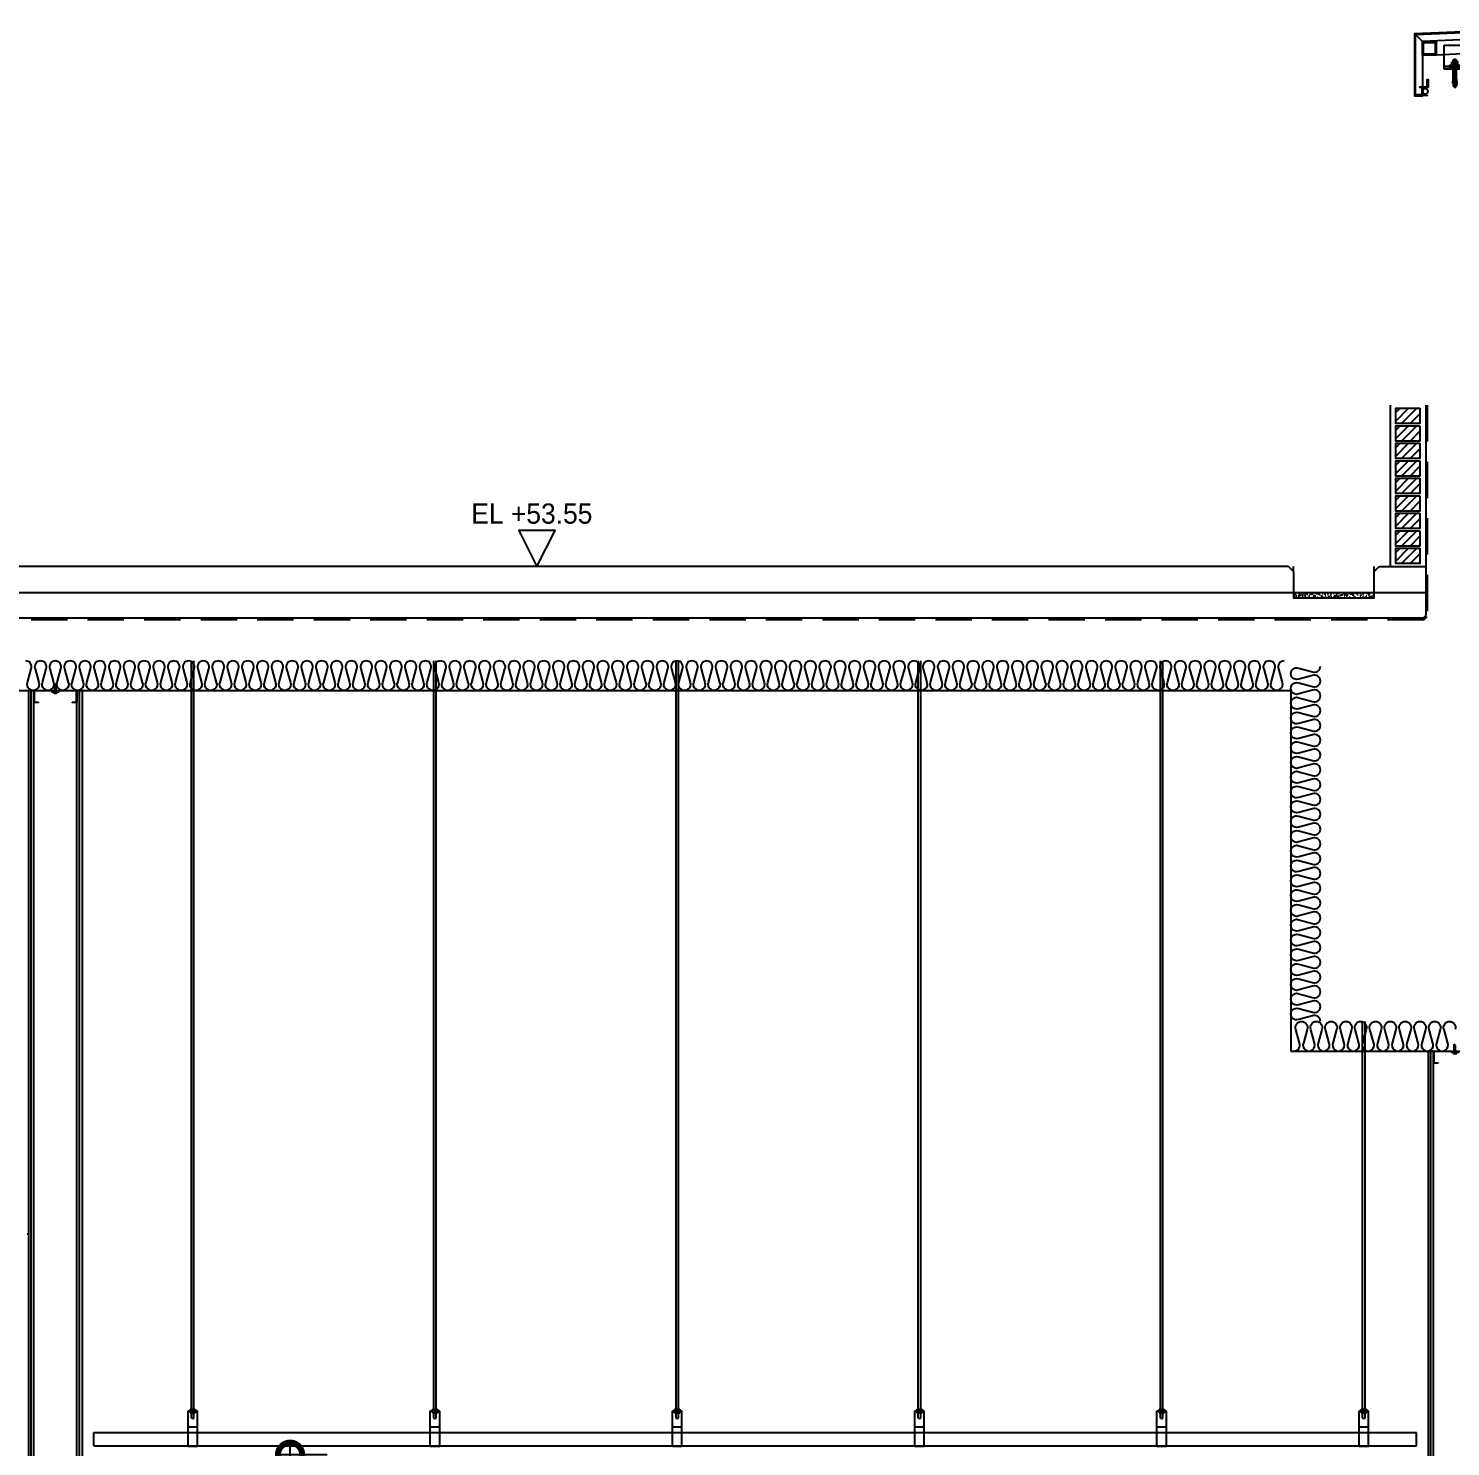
# Model space of a CAD drawing. Header units: millimetres. Extents: x 19868 to 801382, y -4805 to 85279.
# Drawn here: x 319588 to 324872, y 45109 to 50379 of the extents above; entities that cross this region are included whole.
import ezdxf

# ---------------------------------------------------------------- set-up
doc = ezdxf.new("R2010")
doc.units = ezdxf.units.MM
doc.header["$LTSCALE"] = 250
doc.linetypes.add('HID', pattern=[2.8, 1.8, -1])
doc.layers.get('Defpoints').update_dxf_attribs({"color": 151})
for name, color, linetype in [('8입면선', 8, 'Continuous'), ('A-CEIL_EL', 8, 'Continuous'), ('A-ETC-8', 8, 'Continuous'), ('A-FIN', 6, 'Continuous'), ('A-FIN-8', 8, 'Continuous'), ('A-FIN-9', 7, 'Continuous'), ('A-HAT', 252, 'Continuous'), ('A-HAT-9', 9, 'Continuous'), ('A-HAT-WIREMESH', 9, 'g_mesh'), ('A-WALL', 3, 'Continuous'), ('A-WALL-D', 7, 'Continuous'), ('A-WP', 1, 'HID'), ('GAGAM-DT', 7, 'Continuous'), ('ISL', 251, 'Continuous'), ('MO-S', 3, 'Continuous'), ('입면', 7, 'Continuous')]:
    doc.layers.add(name, color=color, linetype=linetype)
doc.layers.add('CK', color=221, linetype='Continuous', plot=False)
doc.layers.add('NOPLOT', color=191, linetype='Continuous', plot=False)
doc.styles.add('Gdim', font='')
doc.styles.get('Gdim').set_extended_font_data('Dotum')
doc.linetypes.add('g_mesh', pattern='A,10,-0.8,["X",Gdim,S=0.6,R=0,X=-0.15,Y=-0.3],-0.8', length=11.6)
doc.dimstyles.new('Gdim50', dxfattribs={"dimscale": 30, "dimtxt": 3, "dimasz": 6, "dimexe": 1.5, "dimexo": 2, "dimgap": 1, "dimtad": 1, "dimdec": 0, "dimzin": 0, "dimdsep": 46, "dimlunit": 6, "dimtxsty": 'Gdim', "dimblk": 'DOTSMALL', "dimcen": 1.5, "dimdle": 1.5, "dimclrd": 256, "dimclre": 256, "dimclrt": 256, "dimazin": 0, "dimtfac": 1, "dimtdec": 0, "dimtix": 1, "dimtmove": 2, "dimatfit": 3, "dimldrblk": 'DOTSMALL', "dimfxl": 1.5, "dimtolj": 1, "dimtzin": 0, "dimlwd": -1, "dimlwe": -1, "dimarcsym": 1})

# ---------------------------------------------------------------- blocks, each defined once
blk = doc.blocks.new('A$C17189e19')
at = {"layer": 'A-HAT-9'}
h = blk.add_hatch(dxfattribs=at)
h.set_pattern_fill('AR-SAND', color=256, scale=0.3)
h.set_pattern_definition([(37.5, (-113396.389, 321843.363), (-0.4800094, 14.6823971), [0, -11.5824, 0, -12.954, 0, -12.3825]), (7.5, (-113396.389, 321843.363), (13.4856985, 21.504753), [0, -6.2484, 0, -10.4394, 0, -4.0005]), (327.5, (-113405.761, 321843.363), (23.7297711, 0.04311554), [0, -3.81, 0, -13.716, 0, -17.907]), (317.5, (-113405.761, 321843.363), (22.9066936, 6.6878797), [0, -1.905, 0, -8.9916, 0, -10.287])])
h.paths.add_polyline_path([(0, -96), (300, -96), (300, -116), (0, -116)])
at = {"layer": 'A-FIN'}
for points in [[(-18, 0), (0, -18), (0, -116), (300, -116), (300, -18), (318, 0)], [(0, -96), (300, -96)]]:
    blk.add_lwpolyline(points, dxfattribs=at)
at = {"layer": 'NOPLOT'}
for p, q in [((0, -18), (0, 0)), ((300, -18), (300, 0))]:
    blk.add_line(p, q, dxfattribs=at)
blk = doc.blocks.new('_DotSmall')
at = {"color": 0, "linetype": 'ByBlock', "const_width": 0.5}
blk.add_lwpolyline([(-0.0625, 0, 1), (0.0625, 0, 1)], format="xyb", close=True, dxfattribs=at)
blk = doc.blocks.new('*D70')
at = {"layer": 'CK', "transparency": 16777216}
for p, q in [((320560.3, 42333.9), (320560.3, 45123.9)), ((320698.6, 45078.9), (320515.3, 45078.9)), ((320698.6, 42378.9), (320515.3, 42378.9))]:
    blk.add_line(p, q, dxfattribs=at)
at = {"layer": 'Defpoints', "color": 0, "transparency": 16777216}
for p in [(320560.3, 45078.9), (320758.6, 45078.9), (320758.6, 42378.9)]:
    blk.add_point(p, dxfattribs=at)
at = {"layer": 'CK', "transparency": 16777216, "xscale": 180, "yscale": 180, "zscale": 180}
for p, rotation in [((320560.3, 45078.9), 90), ((320560.3, 42378.9), 270)]:
    blk.add_blockref('_DotSmall', p, dxfattribs=dict(at, rotation=rotation))
at = {"layer": 'CK', "transparency": 16777216, "insert": (320476.6, 43728.9), "char_height": 90, "attachment_point": 5, "rotation": 90, "style": 'Gdim'}
blk.add_mtext('\\A1;2,700', dxfattribs=at)
blk = doc.blocks.new('*U120')
at = {"layer": '8입면선', "color": 8}
for p, q in [((3316397.6, 472011.4), (3316397.6, 477551.4)), ((3316577.6, 472011.4), (3316577.6, 477551.4))]:
    blk.add_line(p, q, dxfattribs=at)
at = {"layer": 'A-WALL-D'}
for p, q in [((3316387.6, 477551.4), (3316387.6, 472011.4)), ((3316407.6, 477551.4), (3316387.6, 477551.4)), ((3316407.6, 472021.4), (3316407.6, 477551.4)), ((3316567.6, 472021.4), (3316567.6, 477551.4)), ((3316587.6, 477551.4), (3316567.6, 477551.4)), ((3316587.6, 477551.4), (3316587.6, 472011.4)), ((3316407.6, 472011.4), (3316387.6, 472011.4)), ((3316587.6, 472011.4), (3316567.6, 472011.4))]:
    blk.add_line(p, q, dxfattribs=at)
at = {"layer": 'CK', "linetype": 'Continuous'}
blk.add_line((3316472.9, 472011.4), (3316502.3, 472011.4), dxfattribs=at)
at = {"layer": 'GAGAM-DT', "color": 8}
for p, q in [((3316492.7, 477545.6), (3316482.8, 477545.6)), ((3316482.8, 477545.6), (3316482.8, 477542.1)), ((3316485.3, 477545.6), (3316485.3, 477577)), ((3316490.3, 477571.5), (3316485.3, 477577)), ((3316485.3, 477545.6), (3316485.3, 477540.6)), ((3316490.3, 477545.6), (3316490.3, 477571.5)), ((3316490.3, 477545.6), (3316490.3, 477540.6)), ((3316492.7, 477545.6), (3316492.7, 477542.1)), ((3316491.2, 477540.6), (3316484.3, 477540.6)), ((3316482.8, 472017.2), (3316482.8, 472020.7)), ((3316492.7, 472017.2), (3316482.8, 472017.2)), ((3316491.2, 472022.2), (3316484.3, 472022.2)), ((3316485.3, 472017.2), (3316485.3, 472022.2)), ((3316485.3, 472017.2), (3316485.3, 471985.8)), ((3316490.3, 472017.2), (3316490.3, 472022.2)), ((3316490.3, 472017.2), (3316490.3, 471991.3)), ((3316492.7, 472017.2), (3316492.7, 472020.7)), ((3316490.3, 471991.3), (3316485.3, 471985.8))]:
    blk.add_line(p, q, dxfattribs=at)
for centre, start, end in [((3316484.3, 477542.1), 180, 270), ((3316491.2, 477542.1), 270, 0), ((3316484.3, 472020.7), 90, 180), ((3316491.2, 472020.7), 0, 90)]:
    blk.add_arc(centre, 1.51, start, end, dxfattribs=at)
at = {"layer": '입면', "color": 6}
for p, q in [((3316407.6, 477506.4), (3316407.6, 477551.4)), ((3316407.6, 477551.4), (3316472.9, 477551.4)), ((3316472.4, 477550.2), (3316408.8, 477550.2)), ((3316408.8, 477550.2), (3316408.8, 477507.6)), ((3316477.4, 477544.4), (3316472.4, 477550.2)), ((3316472.9, 477551.4), (3316477.9, 477545.6)), ((3316477.9, 477545.6), (3316497.3, 477545.6)), ((3316497.3, 477545.6), (3316502.3, 477551.4)), ((3316502.8, 477550.2), (3316497.8, 477544.4)), ((3316502.3, 477551.4), (3316567.6, 477551.4)), ((3316566.4, 477550.2), (3316502.8, 477550.2)), ((3316566.4, 477507.6), (3316566.4, 477550.2)), ((3316567.6, 477551.4), (3316567.6, 477506.4)), ((3316425.4, 477506.4), (3316407.6, 477506.4)), ((3316408.8, 477507.6), (3316425.4, 477507.6)), ((3316425.4, 477507.6), (3316425.4, 477506.4)), ((3316497.8, 477544.4), (3316477.4, 477544.4)), ((3316549.8, 477506.4), (3316549.8, 477507.6)), ((3316549.8, 477507.6), (3316566.4, 477507.6)), ((3316567.6, 477506.4), (3316549.8, 477506.4)), ((3316425.4, 472056.4), (3316407.6, 472056.4)), ((3316407.6, 472056.4), (3316407.6, 472011.4)), ((3316408.8, 472012.6), (3316408.8, 472055.2)), ((3316408.8, 472055.2), (3316425.4, 472055.2)), ((3316425.4, 472055.2), (3316425.4, 472056.4)), ((3316567.6, 472056.4), (3316549.8, 472056.4)), ((3316549.8, 472056.4), (3316549.8, 472055.2)), ((3316549.8, 472055.2), (3316566.4, 472055.2)), ((3316566.4, 472055.2), (3316566.4, 472012.6)), ((3316567.6, 472011.4), (3316567.6, 472056.4)), ((3316407.6, 472011.4), (3316472.9, 472011.4)), ((3316472.4, 472012.6), (3316408.8, 472012.6)), ((3316477.4, 472018.5), (3316472.4, 472012.6)), ((3316472.9, 472011.4), (3316477.9, 472017.3)), ((3316497.8, 472018.5), (3316477.4, 472018.5)), ((3316477.9, 472017.3), (3316497.3, 472017.3)), ((3316497.3, 472017.3), (3316502.3, 472011.4)), ((3316502.8, 472012.6), (3316497.8, 472018.5)), ((3316502.3, 472011.4), (3316567.6, 472011.4)), ((3316566.4, 472012.6), (3316502.8, 472012.6))]:
    blk.add_line(p, q, dxfattribs=at)
blk = doc.blocks.new('*U121')
at = {"layer": '8입면선', "color": 8}
for p, q in [((3316397.6, 472011.4), (3316397.6, 476211.4)), ((3316577.6, 472011.4), (3316577.6, 476211.4))]:
    blk.add_line(p, q, dxfattribs=at)
at = {"layer": 'A-WALL-D'}
for p, q in [((3316387.6, 476211.4), (3316387.6, 472011.4)), ((3316407.6, 476211.4), (3316387.6, 476211.4)), ((3316407.6, 472021.4), (3316407.6, 476211.4)), ((3316567.6, 472021.4), (3316567.6, 476211.4)), ((3316587.6, 476211.4), (3316567.6, 476211.4)), ((3316587.6, 476211.4), (3316587.6, 472011.4)), ((3316407.6, 472011.4), (3316387.6, 472011.4)), ((3316587.6, 472011.4), (3316567.6, 472011.4))]:
    blk.add_line(p, q, dxfattribs=at)
at = {"layer": 'CK', "linetype": 'Continuous'}
blk.add_line((3316472.9, 472011.4), (3316502.3, 472011.4), dxfattribs=at)
at = {"layer": 'GAGAM-DT', "color": 8}
for p, q in [((3316485.3, 476205.6), (3316485.3, 476237)), ((3316490.3, 476231.5), (3316485.3, 476237)), ((3316490.3, 476205.6), (3316490.3, 476231.5)), ((3316492.7, 476205.6), (3316482.8, 476205.6)), ((3316482.8, 476205.6), (3316482.8, 476202.1)), ((3316491.2, 476200.6), (3316484.3, 476200.6)), ((3316485.3, 476205.6), (3316485.3, 476200.6)), ((3316490.3, 476205.6), (3316490.3, 476200.6)), ((3316492.7, 476205.6), (3316492.7, 476202.1)), ((3316482.8, 472017.2), (3316482.8, 472020.7)), ((3316492.7, 472017.2), (3316482.8, 472017.2)), ((3316491.2, 472022.2), (3316484.3, 472022.2)), ((3316485.3, 472017.2), (3316485.3, 472022.2)), ((3316485.3, 472017.2), (3316485.3, 471985.8)), ((3316490.3, 472017.2), (3316490.3, 472022.2)), ((3316490.3, 472017.2), (3316490.3, 471991.3)), ((3316492.7, 472017.2), (3316492.7, 472020.7)), ((3316490.3, 471991.3), (3316485.3, 471985.8))]:
    blk.add_line(p, q, dxfattribs=at)
for centre, start, end in [((3316484.3, 476202.1), 180, 270), ((3316491.2, 476202.1), 270, 0), ((3316484.3, 472020.7), 90, 180), ((3316491.2, 472020.7), 0, 90)]:
    blk.add_arc(centre, 1.51, start, end, dxfattribs=at)
at = {"layer": '입면', "color": 6}
for p, q in [((3316407.6, 476166.4), (3316407.6, 476211.4)), ((3316407.6, 476211.4), (3316472.9, 476211.4)), ((3316472.4, 476210.2), (3316408.8, 476210.2)), ((3316408.8, 476210.2), (3316408.8, 476167.6)), ((3316477.4, 476204.4), (3316472.4, 476210.2)), ((3316472.9, 476211.4), (3316477.9, 476205.6)), ((3316497.8, 476204.4), (3316477.4, 476204.4)), ((3316477.9, 476205.6), (3316497.3, 476205.6)), ((3316497.3, 476205.6), (3316502.3, 476211.4)), ((3316502.8, 476210.2), (3316497.8, 476204.4)), ((3316502.3, 476211.4), (3316567.6, 476211.4)), ((3316566.4, 476210.2), (3316502.8, 476210.2)), ((3316566.4, 476167.6), (3316566.4, 476210.2)), ((3316567.6, 476211.4), (3316567.6, 476166.4)), ((3316425.4, 476166.4), (3316407.6, 476166.4)), ((3316408.8, 476167.6), (3316425.4, 476167.6)), ((3316425.4, 476167.6), (3316425.4, 476166.4)), ((3316549.8, 476166.4), (3316549.8, 476167.6)), ((3316549.8, 476167.6), (3316566.4, 476167.6)), ((3316567.6, 476166.4), (3316549.8, 476166.4)), ((3316425.4, 472056.4), (3316407.6, 472056.4)), ((3316407.6, 472056.4), (3316407.6, 472011.4)), ((3316408.8, 472012.6), (3316408.8, 472055.2)), ((3316408.8, 472055.2), (3316425.4, 472055.2)), ((3316425.4, 472055.2), (3316425.4, 472056.4)), ((3316567.6, 472056.4), (3316549.8, 472056.4)), ((3316549.8, 472056.4), (3316549.8, 472055.2)), ((3316549.8, 472055.2), (3316566.4, 472055.2)), ((3316566.4, 472055.2), (3316566.4, 472012.6)), ((3316567.6, 472011.4), (3316567.6, 472056.4)), ((3316407.6, 472011.4), (3316472.9, 472011.4)), ((3316472.4, 472012.6), (3316408.8, 472012.6)), ((3316477.4, 472018.5), (3316472.4, 472012.6)), ((3316472.9, 472011.4), (3316477.9, 472017.3)), ((3316497.8, 472018.5), (3316477.4, 472018.5)), ((3316477.9, 472017.3), (3316497.3, 472017.3)), ((3316497.3, 472017.3), (3316502.3, 472011.4)), ((3316502.8, 472012.6), (3316497.8, 472018.5)), ((3316502.3, 472011.4), (3316567.6, 472011.4)), ((3316566.4, 472012.6), (3316502.8, 472012.6))]:
    blk.add_line(p, q, dxfattribs=at)
blk = doc.blocks.new('A$Cae507117')
at = {"layer": 'A-ETC-8'}
for points in [[(-50, 0), (-50, -50), (0, -50), (0, 0)], [(-46.8, -3.2), (-46.8, -46.8), (-3.2, -46.8), (-3.2, -3.2)]]:
    blk.add_lwpolyline(points, close=True, dxfattribs=at)
blk = doc.blocks.new('A$C2b0fb790')
at = {"layer": 'A-ETC-8'}
for points in [[(-50, 0), (-50, -100), (0, -100), (0, 0)], [(-46.8, -3.2), (-46.8, -96.8), (-3.2, -96.8), (-3.2, -3.2)]]:
    blk.add_lwpolyline(points, close=True, dxfattribs=at)
blk = doc.blocks.new('M12-STUD ANCHOR')
at = {"layer": 'A-ETC-8'}
for p, q in [((28.7, 54.2), (28.7, -55.8)), ((17.8, 33.7), (17.8, 40.7)), ((28.2, 30.2), (18, 31.2)), ((18, 28.2), (18, 31.2)), ((18, 31.2), (29.2, 31.2)), ((28.2, 27.2), (18, 28.2)), ((28.7, 42.2), (19.2, 42.2)), ((28.7, 32.2), (19.2, 32.2)), ((22.7, 48), (23.9, 49.2)), ((34.7, 48), (22.7, 48)), ((22.7, -20.8), (22.7, 48)), ((23.3, 33.7), (23.3, 40.7)), ((33.5, 49.2), (23.9, 49.2)), ((23.9, -20.8), (23.9, 49.2)), ((28.2, 27.2), (28.2, 30.2)), ((39.5, 28.2), (28.2, 28.2)), ((28.7, 42.2), (38.2, 42.2)), ((28.7, 32.2), (38.2, 32.2)), ((29.2, 29.2), (29.2, 32.2)), ((39.5, 31.2), (29.2, 32.2)), ((39.5, 28.2), (29.2, 29.2)), ((33.5, 49.2), (34.7, 48)), ((33.5, -20.8), (33.5, 49.2)), ((34.2, 33.7), (34.2, 40.7)), ((34.7, -20.8), (34.7, 48)), ((39.5, 28.2), (39.5, 31.2)), ((39.7, 33.7), (39.7, 40.7)), ((20.5, -38.8), (21.7, -20.8)), ((28.7, -38.8), (20.5, -38.8)), ((21.7, -20.8), (24.3, -20.8)), ((22.7, -18.4), (34.7, -18.4)), ((22.7, -38.8), (22.7, -48.4)), ((22.7, -41.2), (34.7, -41.2)), ((22.7, -42.4), (34.7, -42.4)), ((22.7, -48.4), (28.7, -48.4)), ((28.7, -50.8), (22.7, -48.4)), ((28.7, -20.8), (24.8, -20.8)), ((25.8, -32.3), (32, -26.1)), ((26.2, -32.6), (32.3, -26.5)), ((31.1, -35.9), (27.5, -35.9)), ((31.1, -36.4), (27.5, -36.4)), ((35.7, -20.8), (28.7, -20.8)), ((31.1, -38.8), (28.7, -38.8)), ((28.7, -50.8), (34.7, -48.4)), ((34.7, -48.4), (28.7, -48.4)), ((32.3, -38.8), (36.9, -38.8)), ((34.7, -38.8), (34.7, -48.4)), ((36.9, -38.8), (35.7, -20.8))]:
    blk.add_line(p, q, dxfattribs=at)
for centre, radius, start, end in [((19.2, 40.7), 1.47, 90, 180), ((19.2, 33.7), 1.47, 180, 270), ((21.8, 40.7), 1.47, 360, 90), ((21.8, 33.7), 1.47, 270, 360), ((24.7, 40.7), 1.47, 90, 180), ((24.7, 33.7), 1.47, 180, 270), ((32.8, 40.7), 1.47, 360, 90), ((32.8, 33.7), 1.47, 270, 360), ((35.7, 40.7), 1.47, 90, 180), ((35.7, 33.7), 1.47, 180, 270), ((38.2, 40.7), 1.47, 360, 90), ((38.2, 33.7), 1.47, 270, 360), ((27.7, -21.9), 3.6, 161.9622, 315), ((27.7, -21.9), 3.12, 159.0667, 315), ((27.5, -34), 2.4, 135, 270), ((27.5, -34), 1.92, 135, 270), ((31.1, -25.3), 1.68, 315, 135), ((31.1, -25.3), 1.2, 315, 135), ((31.1, -37.6), 1.68, 314.4153, 90), ((31.1, -37.6), 1.2, 270, 90)]:
    blk.add_arc(centre, radius, start, end, dxfattribs=at)
blk = doc.blocks.new('A$C7453124a')
at = {"layer": 'A-ETC-8'}
for points in [[(-40, 88.4), (40, 88.4), (40, 0), (-40, 0)], [(-40, 8), (-40, 0), (40, 0), (40, 8)], [(-20, 8), (20, 8), (20, 12), (-20, 12)]]:
    blk.add_lwpolyline(points, close=True, dxfattribs=at)
blk.add_blockref('M12-STUD ANCHOR', (-28.7, -16.2), dxfattribs=at)
blk = doc.blocks.new('A$C31f061f0')
at = {"layer": 'A-ETC-8'}
for p, q in [((-20, 100.9), (-47, 127)), ((400, 120.1), (427, 146.9)), ((427, 53), (400, 80))]:
    blk.add_line(p, q, dxfattribs=at)
for points in [[(358, 53), (358, 80), (400, 80), (400, 120.1), (-20, 100.9), (-20, -73)], [(305, 63.8), (30, 51.1)]]:
    blk.add_lwpolyline(points, dxfattribs=at)
blk.add_lwpolyline([(0, -70), (-30, -70), (-30, -67), (-3, -67), (-3, -40), (0, -40)], close=True, dxfattribs=at)
blk.add_arc((-10, -163.7), 64.5, 81.0843, 98.9157, dxfattribs=at)
at = {"layer": 'A-ETC-8', "extrusion": (0, 0, -1)}
blk.add_ellipse((-10, -83.5), major_axis=(0, 10), ratio=0.999542, dxfattribs=at)
at = {"layer": 'A-FIN-9'}
blk.add_lwpolyline([(358, 43), (358, 50), (430, 50), (430, 150), (-50, 130), (-50, -100), (-20, -100), (-20, -73), (-8, -73), (-8, -70), (-23, -70), (-23, -97), (-47, -97), (-47, 127.1), (427, 146.9), (427, 53), (355, 53), (355, 43)], close=True, dxfattribs=at)
at = {"layer": 'A-ETC-8', "xscale": -1}
for name, p in [('A$C2b0fb790', (305.1, 115.7)), ('A$Cae507117', (-20, 100.9))]:
    blk.add_blockref(name, p, dxfattribs=at)
at = {"layer": 'A-ETC-8'}
blk.add_blockref('A$C7453124a', (100, 0), dxfattribs=at)

msp = doc.modelspace()

# ---------------------------------------------------------------- hatches: boundary and pattern name
at = {"layer": 'A-HAT', "lineweight": -3}
h = msp.add_hatch(dxfattribs=at)
h.set_pattern_fill('ANSI31', color=256, scale=7, style=0)
h.set_pattern_definition([(45, (217532.234, 51289.054), (-15.715448, 15.715448), [])])
h.paths.add_polyline_path([(324668.2, 48967.4), (324758.2, 48967.4), (324758.2, 48910.4), (324668.2, 48910.4)])
h = msp.add_hatch(dxfattribs=at)
h.set_pattern_fill('ANSI31', color=256, scale=7, style=0)
h.set_pattern_definition([(45, (217532.234, 51224.054), (-15.715448, 15.715448), [])])
h.paths.add_polyline_path([(324668.2, 48902.4), (324758.2, 48902.4), (324758.2, 48845.4), (324668.2, 48845.4)])
h = msp.add_hatch(dxfattribs=at)
h.set_pattern_fill('ANSI31', color=256, scale=7, style=0)
h.set_pattern_definition([(45, (217532.234, 51159.054), (-15.715448, 15.715448), [])])
h.paths.add_polyline_path([(324668.2, 48837.4), (324758.2, 48837.4), (324758.2, 48780.4), (324668.2, 48780.4)])
h = msp.add_hatch(dxfattribs=at)
h.set_pattern_fill('ANSI31', color=256, scale=7, style=0)
h.set_pattern_definition([(45, (217532.234, 51094.054), (-15.715448, 15.715448), [])])
h.paths.add_polyline_path([(324668.2, 48772.4), (324758.2, 48772.4), (324758.2, 48715.4), (324668.2, 48715.4)])
h = msp.add_hatch(dxfattribs=at)
h.set_pattern_fill('ANSI31', color=256, scale=7, style=0)
h.set_pattern_definition([(45, (217532.234, 51029.054), (-15.715448, 15.715448), [])])
h.paths.add_polyline_path([(324668.2, 48707.4), (324758.2, 48707.4), (324758.2, 48650.4), (324668.2, 48650.4)])
h = msp.add_hatch(dxfattribs=at)
h.set_pattern_fill('ANSI31', color=256, scale=7, style=0)
h.set_pattern_definition([(45, (217532.234, 50964.054), (-15.715448, 15.715448), [])])
h.paths.add_polyline_path([(324668.2, 48642.4), (324758.2, 48642.4), (324758.2, 48585.4), (324668.2, 48585.4)])
h = msp.add_hatch(dxfattribs=at)
h.set_pattern_fill('ANSI31', color=256, scale=7, style=0)
h.set_pattern_definition([(45, (217532.234, 50899.054), (-15.715448, 15.715448), [])])
h.paths.add_polyline_path([(324668.2, 48577.4), (324758.2, 48577.4), (324758.2, 48520.4), (324668.2, 48520.4)])
h = msp.add_hatch(dxfattribs=at)
h.set_pattern_fill('ANSI31', color=256, scale=7, style=0)
h.set_pattern_definition([(45, (217532.234, 50834.054), (-15.715448, 15.715448), [])])
h.paths.add_polyline_path([(324668.2, 48512.4), (324758.2, 48512.4), (324758.2, 48455.4), (324668.2, 48455.4)])
h = msp.add_hatch(dxfattribs=at)
h.set_pattern_fill('ANSI31', color=256, scale=7, style=0)
h.set_pattern_definition([(45, (217532.234, 50769.054), (-15.715448, 15.715448), [])])
h.paths.add_polyline_path([(324668.2, 48447.4), (324758.2, 48447.4), (324758.2, 48390.4), (324668.2, 48390.4)])

# ---------------------------------------------------------------- linework, layer by layer
at = {"layer": 'A-CEIL_EL'}
for p, q in [((320194.2, 45214.7, 0), (320194.2, 48028.9, 0)), ((320203.2, 45214.7, 0), (320203.2, 48028.9, 0)), ((321094.2, 45214.7, 0), (321094.2, 48028.9, 0)), ((321103.2, 45214.7, 0), (321103.2, 48028.9, 0)), ((321994.2, 45214.7, 0), (321994.2, 48028.9, 0)), ((322003.2, 45214.7, 0), (322003.2, 48028.9, 0)), ((322894.2, 45214.7, 0), (322894.2, 48028.9, 0)), ((322903.2, 45214.7, 0), (322903.2, 48028.9, 0)), ((323794.2, 45214.7, 0), (323794.2, 48028.9, 0)), ((323803.2, 45214.7, 0), (323803.2, 48028.9, 0)), ((324545.2, 45214.7, 0), (324545.2, 46688.9, 0)), ((324554.2, 45214.7, 0), (324554.2, 46688.9, 0)), ((320181.2, 45110.7, 0), (320181.2, 45241.9, 0)), ((320181.2, 45241.9, 0), (320216.2, 45241.9, 0)), ((320181.2, 45240.7, 0), (320216.2, 45240.7, 0)), ((320185.2, 45243.4, 0), (320212.2, 45243.4, 0)), ((320185.2, 45243.4, 0), (320185.2, 45241.9, 0)), ((320185.2, 45240.7, 0), (320185.2, 45239.2, 0)), ((320185.2, 45239.2, 0), (320212.2, 45239.2, 0)), ((320189.2, 45248.4, 0), (320208.2, 45248.4, 0)), ((320189.2, 45248.4, 0), (320189.2, 45243.4, 0)), ((320189.2, 45239.2, 0), (320189.2, 45234.2, 0)), ((320189.2, 45234.2, 0), (320208.2, 45234.2, 0)), ((320194.2, 45214.7, 0), (320194.2, 45234.2, 0)), ((320203.2, 45214.7, 0), (320203.2, 45234.2, 0)), ((320208.2, 45248.4, 0), (320208.2, 45243.4, 0)), ((320208.2, 45239.2, 0), (320208.2, 45234.2, 0)), ((320212.2, 45243.4, 0), (320212.2, 45241.9, 0)), ((320212.2, 45240.7, 0), (320212.2, 45239.2, 0)), ((320216.2, 45110.7, 0), (320216.2, 45241.9, 0)), ((321081.2, 45110.7, 0), (321081.2, 45241.9, 0)), ((321081.2, 45241.9, 0), (321116.2, 45241.9, 0)), ((321081.2, 45240.7, 0), (321116.2, 45240.7, 0)), ((321085.2, 45243.4, 0), (321112.2, 45243.4, 0)), ((321085.2, 45243.4, 0), (321085.2, 45241.9, 0)), ((321085.2, 45240.7, 0), (321085.2, 45239.2, 0)), ((321085.2, 45239.2, 0), (321112.2, 45239.2, 0)), ((321089.2, 45248.4, 0), (321108.2, 45248.4, 0)), ((321089.2, 45248.4, 0), (321089.2, 45243.4, 0)), ((321089.2, 45239.2, 0), (321089.2, 45234.2, 0)), ((321089.2, 45234.2, 0), (321108.2, 45234.2, 0)), ((321094.2, 45214.7, 0), (321094.2, 45234.2, 0)), ((321103.2, 45214.7, 0), (321103.2, 45234.2, 0)), ((321108.2, 45248.4, 0), (321108.2, 45243.4, 0)), ((321108.2, 45239.2, 0), (321108.2, 45234.2, 0)), ((321112.2, 45243.4, 0), (321112.2, 45241.9, 0)), ((321112.2, 45240.7, 0), (321112.2, 45239.2, 0)), ((321116.2, 45110.7, 0), (321116.2, 45241.9, 0)), ((321981.2, 45110.7, 0), (321981.2, 45241.9, 0)), ((321981.2, 45241.9, 0), (322016.2, 45241.9, 0)), ((321981.2, 45240.7, 0), (322016.2, 45240.7, 0)), ((321985.2, 45243.4, 0), (322012.2, 45243.4, 0)), ((321985.2, 45243.4, 0), (321985.2, 45241.9, 0)), ((321985.2, 45240.7, 0), (321985.2, 45239.2, 0)), ((321985.2, 45239.2, 0), (322012.2, 45239.2, 0)), ((321989.2, 45248.4, 0), (322008.2, 45248.4, 0)), ((321989.2, 45248.4, 0), (321989.2, 45243.4, 0)), ((321989.2, 45239.2, 0), (321989.2, 45234.2, 0)), ((321989.2, 45234.2, 0), (322008.2, 45234.2, 0)), ((321994.2, 45214.7, 0), (321994.2, 45234.2, 0)), ((322003.2, 45214.7, 0), (322003.2, 45234.2, 0)), ((322008.2, 45248.4, 0), (322008.2, 45243.4, 0)), ((322008.2, 45239.2, 0), (322008.2, 45234.2, 0)), ((322012.2, 45243.4, 0), (322012.2, 45241.9, 0)), ((322012.2, 45240.7, 0), (322012.2, 45239.2, 0)), ((322016.2, 45110.7, 0), (322016.2, 45241.9, 0)), ((322881.2, 45110.7, 0), (322881.2, 45241.9, 0)), ((322881.2, 45241.9, 0), (322916.2, 45241.9, 0)), ((322881.2, 45240.7, 0), (322916.2, 45240.7, 0)), ((322885.2, 45243.4, 0), (322912.2, 45243.4, 0)), ((322885.2, 45243.4, 0), (322885.2, 45241.9, 0)), ((322885.2, 45240.7, 0), (322885.2, 45239.2, 0)), ((322885.2, 45239.2, 0), (322912.2, 45239.2, 0)), ((322889.2, 45248.4, 0), (322908.2, 45248.4, 0)), ((322889.2, 45248.4, 0), (322889.2, 45243.4, 0)), ((322889.2, 45239.2, 0), (322889.2, 45234.2, 0)), ((322889.2, 45234.2, 0), (322908.2, 45234.2, 0)), ((322894.2, 45214.7, 0), (322894.2, 45234.2, 0)), ((322903.2, 45214.7, 0), (322903.2, 45234.2, 0)), ((322908.2, 45248.4, 0), (322908.2, 45243.4, 0)), ((322908.2, 45239.2, 0), (322908.2, 45234.2, 0)), ((322912.2, 45243.4, 0), (322912.2, 45241.9, 0)), ((322912.2, 45240.7, 0), (322912.2, 45239.2, 0)), ((322916.2, 45110.7, 0), (322916.2, 45241.9, 0)), ((323781.2, 45110.7, 0), (323781.2, 45241.9, 0)), ((323781.2, 45241.9, 0), (323816.2, 45241.9, 0)), ((323781.2, 45240.7, 0), (323816.2, 45240.7, 0)), ((323785.2, 45243.4, 0), (323812.2, 45243.4, 0)), ((323785.2, 45243.4, 0), (323785.2, 45241.9, 0)), ((323785.2, 45240.7, 0), (323785.2, 45239.2, 0)), ((323785.2, 45239.2, 0), (323812.2, 45239.2, 0)), ((323789.2, 45248.4, 0), (323808.2, 45248.4, 0)), ((323789.2, 45248.4, 0), (323789.2, 45243.4, 0)), ((323789.2, 45239.2, 0), (323789.2, 45234.2, 0)), ((323789.2, 45234.2, 0), (323808.2, 45234.2, 0)), ((323794.2, 45214.7, 0), (323794.2, 45234.2, 0)), ((323803.2, 45214.7, 0), (323803.2, 45234.2, 0)), ((323808.2, 45248.4, 0), (323808.2, 45243.4, 0)), ((323808.2, 45239.2, 0), (323808.2, 45234.2, 0)), ((323812.2, 45243.4, 0), (323812.2, 45241.9, 0)), ((323812.2, 45240.7, 0), (323812.2, 45239.2, 0)), ((323816.2, 45110.7, 0), (323816.2, 45241.9, 0)), ((324532.2, 45110.7, 0), (324532.2, 45241.9, 0)), ((324532.2, 45241.9, 0), (324567.2, 45241.9, 0)), ((324532.2, 45240.7, 0), (324567.2, 45240.7, 0)), ((324536.2, 45243.4, 0), (324563.1, 45243.4, 0)), ((324536.2, 45243.4, 0), (324536.2, 45241.9, 0)), ((324536.2, 45240.7, 0), (324536.2, 45239.2, 0)), ((324536.2, 45239.2, 0), (324563.1, 45239.2, 0)), ((324540.1, 45248.4, 0), (324559.2, 45248.4, 0)), ((324540.1, 45248.4, 0), (324540.1, 45243.4, 0)), ((324540.1, 45239.2, 0), (324540.1, 45234.2, 0)), ((324540.1, 45234.2, 0), (324559.2, 45234.2, 0)), ((324545.2, 45214.7, 0), (324545.2, 45234.2, 0)), ((324554.2, 45214.7, 0), (324554.2, 45234.2, 0)), ((324559.2, 45248.4, 0), (324559.2, 45243.4, 0)), ((324559.2, 45239.2, 0), (324559.2, 45234.2, 0)), ((324563.1, 45243.4, 0), (324563.1, 45241.9, 0)), ((324563.1, 45240.7, 0), (324563.1, 45239.2, 0)), ((324567.2, 45110.7, 0), (324567.2, 45241.9, 0)), ((320181.2, 45182.4, 0), (320216.2, 45182.4, 0)), ((321081.2, 45182.4, 0), (321116.2, 45182.4, 0)), ((321981.2, 45182.4, 0), (322016.2, 45182.4, 0)), ((322881.2, 45182.4, 0), (322916.2, 45182.4, 0)), ((323781.2, 45182.4, 0), (323816.2, 45182.4, 0)), ((324532.2, 45182.4, 0), (324567.2, 45182.4, 0)), ((319831.2, 45161.9, 0), (324745.2, 45161.9, 0)), ((319831.2, 45111.9, 0), (319831.2, 45161.9, 0)), ((320181.2, 45161.9, 0), (320216.2, 45161.9, 0)), ((321081.2, 45161.9, 0), (321116.2, 45161.9, 0)), ((321981.2, 45161.9, 0), (322016.2, 45161.9, 0)), ((322881.2, 45161.9, 0), (322916.2, 45161.9, 0)), ((323781.2, 45161.9, 0), (323816.2, 45161.9, 0)), ((324532.2, 45161.9, 0), (324567.2, 45161.9, 0)), ((324745.2, 45111.9, 0), (324745.2, 45161.9, 0)), ((319831.2, 45111.9, 0), (324745.2, 45111.9, 0)), ((320181.2, 45111.9, 0), (320216.2, 45111.9, 0)), ((320181.2, 45110.7, 0), (320216.2, 45110.7, 0)), ((321081.2, 45111.9, 0), (321116.2, 45111.9, 0)), ((321081.2, 45110.7, 0), (321116.2, 45110.7, 0)), ((321981.2, 45111.9, 0), (322016.2, 45111.9, 0)), ((321981.2, 45110.7, 0), (322016.2, 45110.7, 0)), ((322881.2, 45111.9, 0), (322916.2, 45111.9, 0)), ((322881.2, 45110.7, 0), (322916.2, 45110.7, 0)), ((323781.2, 45111.9, 0), (323816.2, 45111.9, 0)), ((323781.2, 45110.7, 0), (323816.2, 45110.7, 0)), ((324532.2, 45111.9, 0), (324567.2, 45111.9, 0)), ((324532.2, 45110.7, 0), (324567.2, 45110.7, 0))]:
    msp.add_line(p, q, dxfattribs=at)
for centre in [(320198.7, 45226.3, 0), (321098.7, 45226.3, 0), (321998.7, 45226.3, 0), (322898.7, 45226.3, 0), (323798.7, 45226.3, 0), (324549.7, 45226.3, 0)]:
    msp.add_arc(centre, 12.4, 248.715, 291.285, dxfattribs=at)
at = {"layer": 'A-FIN'}
for p, q in [((324648.2, 48378.9), (324648.2, 48978.9)), ((324270.2, 48378.9), (301206.2, 48378.9)), ((324606.2, 48378.9), (324780.2, 48378.9))]:
    msp.add_line(p, q, dxfattribs=at)
at = {"layer": 'A-FIN-8'}
for p, q in [((324780.2, 48978.9), (324780.2, 48197.1)), ((324770, 48186.9), (324780.2, 48197.1)), ((324770, 48186.9), (300706.4, 48186.9))]:
    msp.add_line(p, q, dxfattribs=at)
at = {"layer": 'A-HAT-WIREMESH', "ltscale": 0.6}
msp.add_line((300696.2, 48282.9), (324788.2, 48282.9), dxfattribs=at)
at = {"layer": 'A-WALL'}
for points in [[(324758.2, 48967.4), (324758.2, 48910.4), (324668.2, 48910.4), (324668.2, 48967.4)], [(324758.2, 48902.4), (324758.2, 48845.4), (324668.2, 48845.4), (324668.2, 48902.4)], [(324758.2, 48837.4), (324758.2, 48780.4), (324668.2, 48780.4), (324668.2, 48837.4)], [(324758.2, 48772.4), (324758.2, 48715.4), (324668.2, 48715.4), (324668.2, 48772.4)], [(324758.2, 48707.4), (324758.2, 48650.4), (324668.2, 48650.4), (324668.2, 48707.4)], [(324758.2, 48642.4), (324758.2, 48585.4), (324668.2, 48585.4), (324668.2, 48642.4)], [(324758.2, 48577.4), (324758.2, 48520.4), (324668.2, 48520.4), (324668.2, 48577.4)], [(324758.2, 48512.4), (324758.2, 48455.4), (324668.2, 48455.4), (324668.2, 48512.4)], [(324758.2, 48447.4), (324758.2, 48390.4), (324668.2, 48390.4), (324668.2, 48447.4)]]:
    msp.add_lwpolyline(points, close=True, dxfattribs=at)
at = {"layer": 'A-WP', "ltscale": 0.3}
for p, q in [((324785.2, 48978.9), (324785.2, 48194.1)), ((324773.1, 48181.9), (324785.2, 48194.1)), ((324773.1, 48181.9), (300703.4, 48181.9))]:
    msp.add_line(p, q, dxfattribs=at)
at = {"layer": 'ISL'}
for p, q in [((324278.2, 47918.9), (324278.2, 46578.9)), ((324278.2, 46578.9), (327378.2, 46578.9))]:
    msp.add_line(p, q, dxfattribs=at)
for points in [[(324253.2, 48028.9, 0.524856), (324232.6, 47999.1), (324246.3, 47948.7, -1.449198), (324205.1, 47948.7), (324218.8, 47999.1, 0.524856), (324198.2, 48028.9, 0.524856), (324177.6, 47999.1), (324191.3, 47948.7, -1.449198), (324150.1, 47948.7), (324163.8, 47999.1, 0.524856), (324143.2, 48028.9, 0.524856), (324122.6, 47999.1), (324136.3, 47948.7, -1.449198), (324095.1, 47948.7), (324108.8, 47999.1, 0.524856), (324088.2, 48028.9, 0.524856), (324067.6, 47999.1), (324081.3, 47948.7, -1.449198), (324040.1, 47948.7), (324053.8, 47999.1, 0.524856), (324033.2, 48028.9, 0.524856), (324012.6, 47999.1), (324026.3, 47948.7, -1.449198), (323985.1, 47948.7), (323998.8, 47999.1, 0.524856), (323978.2, 48028.9, 0.524856), (323957.6, 47999.1), (323971.3, 47948.7, -1.449198), (323930.1, 47948.7), (323943.8, 47999.1, 0.524856), (323923.2, 48028.9, 0.524856), (323902.6, 47999.1), (323916.3, 47948.7, -1.449198), (323875.1, 47948.7), (323888.8, 47999.1, 0.524856), (323868.2, 48028.9, 0.524856), (323847.6, 47999.1), (323861.3, 47948.7, -1.449198), (323820.1, 47948.7), (323833.8, 47999.1, 0.524856), (323813.2, 48028.9, 0.524856), (323792.6, 47999.1), (323806.3, 47948.7, -1.449198), (323765.1, 47948.7), (323778.8, 47999.1, 0.524856), (323758.2, 48028.9, 0.524856), (323737.6, 47999.1), (323751.3, 47948.7, -1.449198), (323710.1, 47948.7), (323723.8, 47999.1, 0.524856), (323703.2, 48028.9, 0.524856), (323682.6, 47999.1), (323696.3, 47948.7, -1.449198), (323655.1, 47948.7), (323668.8, 47999.1, 0.524856), (323648.2, 48028.9, 0.524856), (323627.6, 47999.1), (323641.3, 47948.7, -1.449198), (323600.1, 47948.7), (323613.8, 47999.1, 0.524856), (323593.2, 48028.9, 0.524856), (323572.6, 47999.1), (323586.3, 47948.7, -1.449198), (323545.1, 47948.7), (323558.8, 47999.1, 0.524856), (323538.2, 48028.9, 0.524856), (323517.6, 47999.1), (323531.3, 47948.7, -1.449198), (323490.1, 47948.7), (323503.8, 47999.1, 0.524856), (323483.2, 48028.9, 0.524856), (323462.6, 47999.1), (323476.3, 47948.7, -1.449198), (323435.1, 47948.7), (323448.8, 47999.1, 0.524856), (323428.2, 48028.9, 0.524856), (323407.6, 47999.1), (323421.3, 47948.7, -1.449198), (323380.1, 47948.7), (323393.8, 47999.1, 0.524856), (323373.2, 48028.9, 0.524856), (323352.6, 47999.1), (323366.3, 47948.7, -1.449198), (323325.1, 47948.7), (323338.8, 47999.1, 0.524856), (323318.2, 48028.9, 0.524856), (323297.6, 47999.1), (323311.3, 47948.7, -1.449198), (323270.1, 47948.7), (323283.8, 47999.1, 0.524856), (323263.2, 48028.9, 0.524856), (323242.6, 47999.1), (323256.3, 47948.7, -1.449198), (323215.1, 47948.7), (323228.8, 47999.1, 0.524856), (323208.2, 48028.9, 0.524856), (323187.6, 47999.1), (323201.3, 47948.7, -1.449198), (323160.1, 47948.7), (323173.8, 47999.1, 0.524856), (323153.2, 48028.9, 0.524856), (323132.6, 47999.1), (323146.3, 47948.7, -1.449198), (323105.1, 47948.7), (323118.8, 47999.1, 0.524856), (323098.2, 48028.9, 0.524856), (323077.6, 47999.1), (323091.3, 47948.7, -1.449198), (323050.1, 47948.7), (323063.8, 47999.1, 0.524856), (323043.2, 48028.9, 0.524856), (323022.6, 47999.1), (323036.3, 47948.7, -1.449198), (322995.1, 47948.7), (323008.8, 47999.1, 0.524856), (322988.2, 48028.9, 0.524856), (322967.6, 47999.1), (322981.3, 47948.7, -1.449198), (322940.1, 47948.7), (322953.8, 47999.1, 0.524856), (322933.2, 48028.9, 0.524856), (322912.6, 47999.1), (322926.3, 47948.7, -1.449198), (322885.1, 47948.7), (322898.8, 47999.1, 0.524856), (322878.2, 48028.9, 0.524856), (322857.6, 47999.1), (322871.3, 47948.7, -1.449198), (322830.1, 47948.7), (322843.8, 47999.1, 0.524856), (322823.2, 48028.9, 0.524856), (322802.6, 47999.1), (322816.3, 47948.7, -1.449198), (322775.1, 47948.7), (322788.8, 47999.1, 0.524856), (322768.2, 48028.9, 0.524856), (322747.6, 47999.1), (322761.3, 47948.7, -1.449198), (322720.1, 47948.7), (322733.8, 47999.1, 0.524856), (322713.2, 48028.9, 0.524856), (322692.6, 47999.1), (322706.3, 47948.7, -1.449198), (322665.1, 47948.7), (322678.8, 47999.1, 0.524856), (322658.2, 48028.9, 0.524856), (322637.6, 47999.1), (322651.3, 47948.7, -1.449198), (322610.1, 47948.7), (322623.8, 47999.1, 0.524856), (322603.2, 48028.9, 0.524856), (322582.6, 47999.1), (322596.3, 47948.7, -1.449198), (322555.1, 47948.7), (322568.8, 47999.1, 0.524856), (322548.2, 48028.9, 0.524856), (322527.6, 47999.1), (322541.3, 47948.7, -1.449198), (322500.1, 47948.7), (322513.8, 47999.1, 0.524856), (322493.2, 48028.9, 0.524856), (322472.6, 47999.1), (322486.3, 47948.7, -1.449198), (322445.1, 47948.7), (322458.8, 47999.1, 0.524856), (322438.2, 48028.9, 0.524856), (322417.6, 47999.1), (322431.3, 47948.7, -1.449198), (322390.1, 47948.7), (322403.8, 47999.1, 0.524856), (322383.2, 48028.9, 0.524856), (322362.6, 47999.1), (322376.3, 47948.7, -1.449198), (322335.1, 47948.7), (322348.8, 47999.1, 0.524856), (322328.2, 48028.9, 0.524856), (322307.6, 47999.1), (322321.3, 47948.7, -1.449198), (322280.1, 47948.7), (322293.8, 47999.1, 0.524856), (322273.2, 48028.9, 0.524856), (322252.6, 47999.1), (322266.3, 47948.7, -1.449198), (322225.1, 47948.7), (322238.8, 47999.1, 0.524856), (322218.2, 48028.9, 0.524856), (322197.6, 47999.1), (322211.3, 47948.7, -1.449198), (322170.1, 47948.7), (322183.8, 47999.1, 0.524856), (322163.2, 48028.9, 0.524856), (322142.6, 47999.1), (322156.3, 47948.7, -1.449198), (322115.1, 47948.7), (322128.8, 47999.1, 0.524856), (322108.2, 48028.9, 0.524856), (322087.6, 47999.1), (322101.3, 47948.7, -1.449198), (322060.1, 47948.7), (322073.8, 47999.1, 0.524856), (322053.2, 48028.9, 0.524856), (322032.6, 47999.1), (322046.3, 47948.7, -1.449198), (322005.1, 47948.7), (322018.8, 47999.1, 0.524856), (321998.2, 48028.9, 0.524856), (321977.6, 47999.1), (321991.3, 47948.7, -1.449198), (321950.1, 47948.7), (321963.8, 47999.1, 0.524856), (321943.2, 48028.9, 0.524856), (321922.6, 47999.1), (321936.3, 47948.7, -1.449198), (321895.1, 47948.7), (321908.8, 47999.1, 0.524856), (321888.2, 48028.9, 0.524856), (321867.6, 47999.1), (321881.3, 47948.7, -1.449198), (321840.1, 47948.7), (321853.8, 47999.1, 0.524856), (321833.2, 48028.9, 0.524856), (321812.6, 47999.1), (321826.3, 47948.7, -1.449198), (321785.1, 47948.7), (321798.8, 47999.1, 0.524856), (321778.2, 48028.9, 0.524856), (321757.6, 47999.1), (321771.3, 47948.7, -1.449198), (321730.1, 47948.7), (321743.8, 47999.1, 0.524856), (321723.2, 48028.9, 0.524856), (321702.6, 47999.1), (321716.3, 47948.7, -1.449198), (321675.1, 47948.7), (321688.8, 47999.1, 0.524856), (321668.2, 48028.9, 0.524856), (321647.6, 47999.1), (321661.3, 47948.7, -1.449198), (321620.1, 47948.7), (321633.8, 47999.1, 0.524856), (321613.2, 48028.9, 0.524856), (321592.6, 47999.1), (321606.3, 47948.7, -1.449198), (321565.1, 47948.7), (321578.8, 47999.1, 0.524856), (321558.2, 48028.9, 0.524856), (321537.6, 47999.1), (321551.3, 47948.7, -1.449198), (321510.1, 47948.7), (321523.8, 47999.1, 0.524856), (321503.2, 48028.9, 0.524856), (321482.6, 47999.1), (321496.3, 47948.7, -1.449198), (321455.1, 47948.7), (321468.8, 47999.1, 0.524856), (321448.2, 48028.9, 0.524856), (321427.6, 47999.1), (321441.3, 47948.7, -1.449198), (321400.1, 47948.7), (321413.8, 47999.1, 0.524856), (321393.2, 48028.9, 0.524856), (321372.6, 47999.1), (321386.3, 47948.7, -1.449198), (321345.1, 47948.7), (321358.8, 47999.1, 0.524856), (321338.2, 48028.9, 0.524856), (321317.6, 47999.1), (321331.3, 47948.7, -1.449198), (321290.1, 47948.7), (321303.8, 47999.1, 0.524856), (321283.2, 48028.9, 0.524856), (321262.6, 47999.1), (321276.3, 47948.7, -1.449198), (321235.1, 47948.7), (321248.8, 47999.1, 0.524856), (321228.2, 48028.9, 0.524856), (321207.6, 47999.1), (321221.3, 47948.7, -1.449198), (321180.1, 47948.7), (321193.8, 47999.1, 0.524856), (321173.2, 48028.9, 0.524856), (321152.6, 47999.1), (321166.3, 47948.7, -1.449198), (321125.1, 47948.7), (321138.8, 47999.1, 0.524856), (321118.2, 48028.9, 0.524856), (321097.6, 47999.1), (321111.3, 47948.7, -1.449198), (321070.1, 47948.7), (321083.8, 47999.1, 0.524856), (321063.2, 48028.9, 0.524856), (321042.6, 47999.1), (321056.3, 47948.7, -1.449198), (321015.1, 47948.7), (321028.8, 47999.1, 0.524856), (321008.2, 48028.9, 0.524856), (320987.6, 47999.1), (321001.3, 47948.7, -1.449198), (320960.1, 47948.7), (320973.8, 47999.1, 0.524856), (320953.2, 48028.9, 0.524856), (320932.6, 47999.1), (320946.3, 47948.7, -1.449198), (320905.1, 47948.7), (320918.8, 47999.1, 0.524856), (320898.2, 48028.9, 0.524856), (320877.6, 47999.1), (320891.3, 47948.7, -1.449198), (320850.1, 47948.7), (320863.8, 47999.1, 0.524856), (320843.2, 48028.9, 0.524856), (320822.6, 47999.1), (320836.3, 47948.7, -1.449198), (320795.1, 47948.7), (320808.8, 47999.1, 0.524856), (320788.2, 48028.9, 0.524856), (320767.6, 47999.1), (320781.3, 47948.7, -1.449198), (320740.1, 47948.7), (320753.8, 47999.1, 0.524856), (320733.2, 48028.9, 0.524856), (320712.6, 47999.1), (320726.3, 47948.7, -1.449198), (320685.1, 47948.7), (320698.8, 47999.1, 0.524856), (320678.2, 48028.9, 0.524856), (320657.6, 47999.1), (320671.3, 47948.7, -1.449198), (320630.1, 47948.7), (320643.8, 47999.1, 0.524856), (320623.2, 48028.9, 0.524856), (320602.6, 47999.1), (320616.3, 47948.7, -1.449198), (320575.1, 47948.7), (320588.8, 47999.1, 0.524856), (320568.2, 48028.9, 0.524856), (320547.6, 47999.1), (320561.3, 47948.7, -1.449198), (320520.1, 47948.7), (320533.8, 47999.1, 0.524856), (320513.2, 48028.9, 0.524856), (320492.6, 47999.1), (320506.3, 47948.7, -1.449198), (320465.1, 47948.7), (320478.8, 47999.1, 0.524856), (320458.2, 48028.9, 0.524856), (320437.6, 47999.1), (320451.3, 47948.7, -1.449198), (320410.1, 47948.7), (320423.8, 47999.1, 0.524856), (320403.2, 48028.9, 0.524856), (320382.6, 47999.1), (320396.3, 47948.7, -1.449198), (320355.1, 47948.7), (320368.8, 47999.1, 0.524856), (320348.2, 48028.9, 0.524856), (320327.6, 47999.1), (320341.3, 47948.7, -1.449198), (320300.1, 47948.7), (320313.8, 47999.1, 0.524856), (320293.2, 48028.9, 0.524856), (320272.6, 47999.1), (320286.3, 47948.7, -1.449198), (320245.1, 47948.7), (320258.8, 47999.1, 0.524856), (320238.2, 48028.9, 0.524856), (320217.6, 47999.1), (320231.3, 47948.7, -1.449198), (320190.1, 47948.7), (320203.8, 47999.1, 0.524856), (320183.2, 48028.9, 0.524856), (320162.6, 47999.1), (320176.3, 47948.7, -1.449198), (320135.1, 47948.7), (320148.8, 47999.1, 0.524856), (320128.2, 48028.9, 0.524856), (320107.6, 47999.1), (320121.3, 47948.7, -1.449198), (320080.1, 47948.7), (320093.8, 47999.1, 0.524856), (320073.2, 48028.9, 0.524856), (320052.6, 47999.1), (320066.3, 47948.7, -1.449198), (320025.1, 47948.7), (320038.8, 47999.1, 0.524856), (320018.2, 48028.9, 0.524856), (319997.6, 47999.1), (320011.3, 47948.7, -1.449198), (319970.1, 47948.7), (319983.8, 47999.1, 0.524856), (319963.2, 48028.9, 0.524856), (319942.6, 47999.1), (319956.3, 47948.7, -1.449198), (319915.1, 47948.7), (319928.8, 47999.1, 0.524856), (319908.2, 48028.9, 0.524856), (319887.6, 47999.1), (319901.3, 47948.7, -1.449198), (319860.1, 47948.7), (319873.8, 47999.1, 0.524856), (319853.2, 48028.9, 0.524856), (319832.6, 47999.1), (319846.3, 47948.7, -1.449198), (319805.1, 47948.7), (319818.8, 47999.1, 0.524856), (319798.2, 48028.9, 0.524856), (319777.6, 47999.1), (319791.3, 47948.7, -1.449198), (319750.1, 47948.7), (319763.8, 47999.1, 0.524856), (319743.2, 48028.9, 0.524856), (319722.6, 47999.1), (319736.3, 47948.7, -1.449198), (319695.1, 47948.7), (319708.8, 47999.1, 0.524856), (319688.2, 48028.9, 0.524856), (319667.6, 47999.1), (319681.3, 47948.7, -1.449198), (319640.1, 47948.7), (319653.8, 47999.1, 0.524856), (319633.2, 48028.9, 0.524856), (319612.6, 47999.1), (319626.3, 47948.7, -1.449198), (319585.1, 47948.7), (319598.8, 47999.1, 0.524856), (319578.2, 48028.9, 0.524856)], [(324388.2, 46688.9, 0.524856), (324358.4, 46709.5), (324308, 46695.9, -1.449198), (324308, 46737), (324358.4, 46723.4, 0.524856), (324388.2, 46743.9, 0.524856), (324358.4, 46764.5), (324308, 46750.9, -1.449198), (324308, 46792), (324358.4, 46778.4, 0.524856), (324388.2, 46798.9, 0.524856), (324358.4, 46819.5), (324308, 46805.9, -1.449198), (324308, 46847), (324358.4, 46833.4, 0.524856), (324388.2, 46853.9, 0.524856), (324358.4, 46874.5), (324308, 46860.9, -1.449198), (324308, 46902), (324358.4, 46888.4, 0.524856), (324388.2, 46908.9, 0.524856), (324358.4, 46929.5), (324308, 46915.9, -1.449198), (324308, 46957), (324358.4, 46943.4, 0.524856), (324388.2, 46963.9, 0.524856), (324358.4, 46984.5), (324308, 46970.9, -1.449198), (324308, 47012), (324358.4, 46998.4, 0.524856), (324388.2, 47018.9, 0.524856), (324358.4, 47039.5), (324308, 47025.9, -1.449198), (324308, 47067), (324358.4, 47053.4, 0.524856), (324388.2, 47073.9, 0.524856), (324358.4, 47094.5), (324308, 47080.9, -1.449198), (324308, 47122), (324358.4, 47108.4, 0.524856), (324388.2, 47128.9, 0.524856), (324358.4, 47149.5), (324308, 47135.9, -1.449198), (324308, 47177), (324358.4, 47163.4, 0.524856), (324388.2, 47183.9, 0.524856), (324358.4, 47204.5), (324308, 47190.9, -1.449198), (324308, 47232), (324358.4, 47218.4, 0.524856), (324388.2, 47238.9, 0.524856), (324358.4, 47259.5), (324308, 47245.9, -1.449198), (324308, 47287), (324358.4, 47273.4, 0.524856), (324388.2, 47293.9, 0.524856), (324358.4, 47314.5), (324308, 47300.9, -1.449198), (324308, 47342), (324358.4, 47328.4, 0.524856), (324388.2, 47348.9, 0.524856), (324358.4, 47369.5), (324308, 47355.9, -1.449198), (324308, 47397), (324358.4, 47383.4, 0.524856), (324388.2, 47403.9, 0.524856), (324358.4, 47424.5), (324308, 47410.9, -1.449198), (324308, 47452), (324358.4, 47438.4, 0.524856), (324388.2, 47458.9, 0.524856), (324358.4, 47479.5), (324308, 47465.9, -1.449198), (324308, 47507), (324358.4, 47493.4, 0.524856), (324388.2, 47513.9, 0.524856), (324358.4, 47534.5), (324308, 47520.9, -1.449198), (324308, 47562), (324358.4, 47548.4, 0.524856), (324388.2, 47568.9, 0.524856), (324358.4, 47589.5), (324308, 47575.9, -1.449198), (324308, 47617), (324358.4, 47603.4, 0.524856), (324388.2, 47623.9, 0.524856), (324358.4, 47644.5), (324308, 47630.9, -1.449198), (324308, 47672), (324358.4, 47658.4, 0.524856), (324388.2, 47678.9, 0.524856), (324358.4, 47699.5), (324308, 47685.9, -1.449198), (324308, 47727), (324358.4, 47713.4, 0.524856), (324388.2, 47733.9, 0.524856), (324358.4, 47754.5), (324308, 47740.9, -1.449198), (324308, 47782), (324358.4, 47768.4, 0.524856), (324388.2, 47788.9, 0.524856), (324358.4, 47809.5), (324308, 47795.9, -1.449198), (324308, 47837), (324358.4, 47823.4, 0.524856), (324388.2, 47843.9, 0.524856), (324358.4, 47864.5), (324308, 47850.9, -1.449198), (324308, 47892), (324358.4, 47878.4, 0.524856), (324388.2, 47898.9, 0.524856), (324358.4, 47919.5), (324308, 47905.9, -1.449198), (324308, 47947), (324358.4, 47933.4, 0.524856), (324388.2, 47953.9, 0.524856), (324358.4, 47974.5), (324308, 47960.9, -1.449198), (324308, 48002), (324358.4, 47988.4, 0.524856), (324388.2, 48008.9)], [(324290.7, 46578.9, 0.524952), (324311.3, 46608.7), (324297.6, 46659.1, -0.524856), (324318.2, 46688.9, -0.524856), (324338.8, 46659.1), (324325.1, 46608.7, 1.449198), (324366.3, 46608.7), (324352.6, 46659.1, -0.524856), (324373.2, 46688.9, -0.524856), (324393.8, 46659.1), (324380.1, 46608.7, 1.449198), (324421.3, 46608.7), (324407.6, 46659.1, -0.524856), (324428.2, 46688.9, -0.524856), (324448.8, 46659.1), (324435.1, 46608.7, 1.449198), (324476.3, 46608.7), (324462.6, 46659.1, -0.524856), (324483.2, 46688.9, -0.524856), (324503.8, 46659.1), (324490.1, 46608.7, 1.449198), (324531.3, 46608.7), (324517.6, 46659.1, -0.524856), (324538.2, 46688.9, -0.524856), (324558.8, 46659.1), (324545.1, 46608.7, 1.449198), (324586.3, 46608.7), (324572.6, 46659.1, -0.524856), (324593.2, 46688.9, -0.524856), (324613.8, 46659.1), (324600.1, 46608.7, 1.449198), (324641.3, 46608.7), (324627.6, 46659.1, -0.524856), (324648.2, 46688.9, -0.524856), (324668.8, 46659.1), (324655.1, 46608.7, 1.449198), (324696.3, 46608.7), (324682.6, 46659.1, -0.524856), (324703.2, 46688.9, -0.524856), (324723.8, 46659.1), (324710.1, 46608.7, 1.449198), (324751.3, 46608.7), (324737.6, 46659.1, -0.524856), (324758.2, 46688.9, -0.524856), (324778.8, 46659.1), (324765.1, 46608.7, 1.449198), (324806.3, 46608.7), (324792.6, 46659.1, -0.524856), (324813.2, 46688.9, -0.524856), (324833.8, 46659.1), (324820.1, 46608.7, 1.449198), (324861.3, 46608.7), (324847.6, 46659.1, -0.524856), (324868.2, 46688.9, -0.524856), (324888.8, 46659.1)]]:
    msp.add_lwpolyline(points, format="xyb", dxfattribs=at)
msp.add_lwpolyline([(313198.2, 47918.9), (324278.2, 47918.9)], dxfattribs=at)
at = {"layer": 'MO-S'}
msp.add_line((319583.4, 45900.1, 0), (319591.5, 45900.1, 0), dxfattribs=at)
at = {"layer": 'NOPLOT'}
msp.add_lwpolyline([(321477.6, 48378.9), (321545.1, 48513.9), (321410.1, 48513.9), (321477.6, 48378.9)], dxfattribs=at)

# ---------------------------------------------------------------- block references
at = {"layer": 'A-FIN'}
msp.add_blockref('A$C17189e19', (324288.2, 48378.9), dxfattribs=at)
at = {"layer": 'A-FIN-9'}
msp.add_blockref('A$C31f061f0', (324788.2, 50228.9), dxfattribs=at)
at = {"layer": 'A-WALL-D'}
for name, p in [('*U120', (-2996799.4, -429632.5)), ('*U121', (-2991599.4, -429632.5))]:
    msp.add_blockref(name, p, dxfattribs=at)

# ---------------------------------------------------------------- texts
at = {"layer": 'NOPLOT', "linetype": 'Continuous', "style": 'Gdim'}
msp.add_text('EL +53.55', height=75, rotation=360, dxfattribs=at).set_placement((321233.5, 48538.7))

# ---------------------------------------------------------------- dimensions: what is measured, and where the dimension line sits
at = {"layer": 'CK'}
dim = msp.add_linear_dim(base=(320560.3, 45078.9), p1=(320758.6, 42378.9), p2=(320758.6, 45078.9), angle=90, dimstyle='Gdim50', dxfattribs=at)
dim.commit()
dim.dimension.update_dxf_attribs({"geometry": '*D70', "text_midpoint": (320476.6, 43728.9)})

doc.saveas('drawing.dxf')
